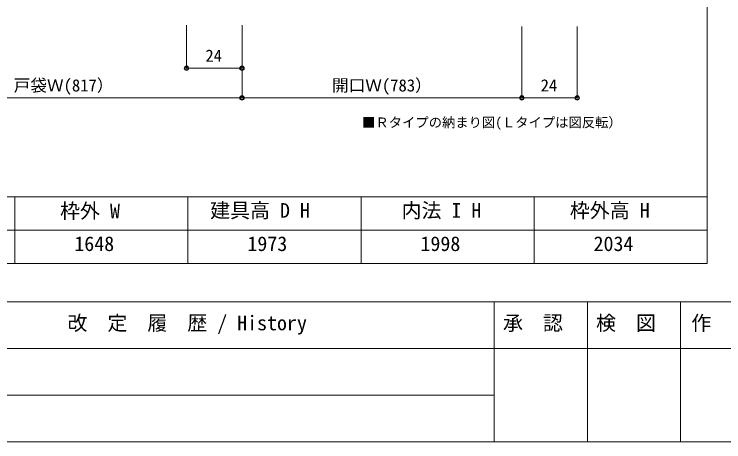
# Model space of a CAD drawing. Units: millimetres on the paper, enlarged 5 times, with parts at other scales. Extents: x -992 to 1008, y -685 to 700.
# Drawn here: x -323 to 210, y -685 to -364 of the extents above; entities that cross this region are included whole.
import ezdxf
from ezdxf.enums import TextEntityAlignment as Align

# ---------------------------------------------------------------- set-up
doc = ezdxf.new("R2010")
doc.units = ezdxf.units.MM
doc.header["$LTSCALE"] = 5
doc.header["$PDMODE"] = 32
doc.header["$PDSIZE"] = 2.5
for name, color, linetype, lineweight in [('1-0_H-SYM', 7, 'Continuous', 20), ('1-1_0', 7, 'Continuous', 20), ('2-0_18', 7, 'Continuous', 18)]:
    doc.layers.add(name, color=color, linetype=linetype, lineweight=lineweight)
doc.styles.add('ＭＳ ゴシック', font='')
doc.styles.get('ＭＳ ゴシック').set_extended_font_data('MS Gothic')

msp = doc.modelspace()

# ---------------------------------------------------------------- linework, layer by layer
at = {"layer": '1-0_H-SYM'}
for q in [(197.5, -51.25), (-967.5, -501.25)]:
    msp.add_line((197.5, -501.25), q, dxfattribs=at)
at = {"layer": '1-1_0'}
for p, q in [((197.5, -501.25), (197.5, -51.25)), ((197.5, -501.25), (-967.5, -501.25)), ((197.5, -501.25), (-967.5, -501.25)), ((-322.5, -501.25), (-322.5, -551.25)), ((-192.5, -501.25), (-192.5, -551.25)), ((-62.5, -501.25), (-62.5, -551.25)), ((67.5, -501.25), (67.5, -551.25)), ((197.5, -501.25), (197.5, -551.25)), ((197.5, -526.25), (-967.5, -526.25)), ((197.5, -551.25), (-967.5, -551.25)), ((1007.5, -580), (-992.5, -580)), ((37.5, -580), (37.5, -685)), ((107.5, -580), (107.5, -685)), ((177.5, -580), (177.5, -685)), ((1007.5, -615), (-587.5, -615)), ((37.5, -650), (-587.5, -650))]:
    msp.add_line(p, q, dxfattribs=at)
msp.add_lwpolyline([(-992.5, -685), (1007.5, -685), (1007.5, 700), (-992.5, 700)], close=True, dxfattribs=at)
at = {"layer": '2-0_18', "color": 4}
for p, q in [((-193.544, -404.608), (-193.544, -372.153)), ((-151.878, -426.886), (-151.878, -372.153)), ((58.273, -426.886), (58.273, -373.192)), ((99.94, -426.886), (99.94, -373.192)), ((-193.544, -404.608), (-151.878, -404.608))]:
    msp.add_line(p, q, dxfattribs=at)
at = {"layer": '2-0_18'}
msp.add_line((99.94, -426.886), (58.273, -426.886), dxfattribs=at)
at = {"layer": '2-0_18', "color": 4}
msp.add_lwpolyline([(99.94, -426.886), (-151.878, -426.886), (-419.887, -426.886), (-419.887, -373.192)], dxfattribs=at)
for centre in [(-193.544, -404.608), (-151.878, -404.608), (-151.878, -426.886), (58.273, -426.886), (99.94, -426.886)]:
    msp.add_circle(centre, 1.667, dxfattribs=at)
at = {"layer": '2-0_18', "color": 5}
for p in [(-193.544, -404.608), (-151.878, -404.608), (-151.878, -426.886), (58.273, -426.886), (99.94, -426.886)]:
    msp.add_point(p, dxfattribs=at)
at = {"layer": '2-0_18', "color": 4}
for p in [(-193.544, -404.608), (-151.878, -404.608), (-151.878, -426.886), (58.273, -426.886), (99.94, -426.886)]:
    msp.add_point(p, dxfattribs=at)

# ---------------------------------------------------------------- texts
at = {"layer": '1-1_0', "style": 'ＭＳ ゴシック'}
for s, p in [('枠外 W', (-288.541, -520.51)), ('建具高 D H', (-175.851, -520.122)), ('内法 I H', (-32.067, -520.122)), ('枠外高 H', (94.343, -520.122)), ('1648', (-277.833, -545.123)), ('1973', (-147.833, -545.123)), ('1998', (-17.833, -545.123)), ('2034', (112.167, -545.123)), ('改\u3000定\u3000履\u3000歴 / History', (-283.008, -604.606)), ('承\u3000認', (44.119, -604.606)), ('検\u3000図', (114.052, -604.606)), ('作\u3000成', (185.583, -604.606))]:
    msp.add_text(s, height=11, dxfattribs=at).set_placement(p, align=Align.BOTTOM_LEFT)
at = {"layer": '2-0_18', "style": 'ＭＳ ゴシック'}
for s, height, p in [('24', 9.164, (-179.377, -402.525)), ('戸袋Ｗ(817）', 9.164, (-323.382, -424.803)), ('開口Ｗ(783）', 9.164, (-84.302, -424.803)), ('24', 9.164, (72.44, -424.803)), ('■Ｒタイプの納まり図(Ｌタイプは図反転）', 7.331, (-61.664, -451.126))]:
    msp.add_text(s, height=height, dxfattribs=at).set_placement(p, align=Align.BOTTOM_LEFT)

doc.saveas('drawing.dxf')
